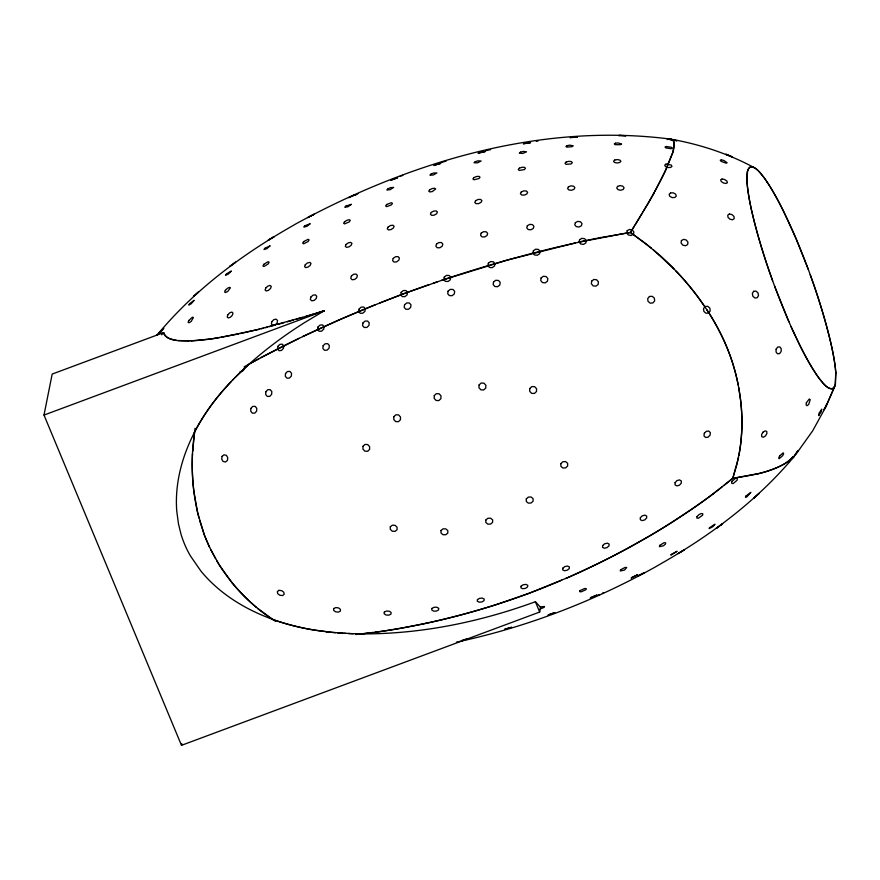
<?xml version="1.0" encoding="UTF-8"?>
<svg xmlns="http://www.w3.org/2000/svg" width="880" height="880" viewBox="0 0 880 880"><rect width="100%" height="100%" fill="white"/><g stroke="black" fill="none" stroke-linecap="round" stroke-linejoin="round"><path stroke-width="1.32" d="M192.489 453.563C191.477 475.233 193.457 497.101 198.99 518.1M741.631 433.191L741.862 427.845A202.961 149.061 52 0 0 740.608 400.356L738.705 387.585M192.423 454.938L192.654 450.428M192.566 451.902L195.03 428.318M244.497 366.608L244.211 369.248L242.363 371.338L240.053 371.646M163.889 328.229L159.511 333.366L160.754 332.167M740.025 448.899L737.066 463.958L732.787 478.313L723.866 485.551M738.903 455.554C745.217 422.081 741.411 387.057 729.916 355.113A158.631 116.512 52 0 0 722.92 338.316C711.139 313.5 694.936 290.895 676.005 271.04M359.194 633.875C419.265 634.513 479.105 622.314 535.392 601.733L540.617 607.332L539.671 612.04L181.478 745.338L44 415.074L52.173 374.077L163.636 332.596C167.981 342.87 182.556 340.373 191.642 340.835C200.97 340.406 210.243 339.174 219.461 337.645M181.478 745.338L181.808 743.666M738.54 457.391L732.787 478.313L712.965 493.966M824.703 408.034L824.087 409.684L826.958 403.568M798.017 450.461L793.826 456.863C757.097 500.775 710.567 535.381 661.067 563.64L656.337 566.401C593.912 601.293 526.427 627.308 456.434 642.136M796.081 454.091L812.713 430.771L825.693 407.099L835.142 385.319L835.802 372.735M825.693 407.099L834.669 386.54L832.623 388.674M797.863 450.824L793.287 457.413L785.51 463.287A216.755 61.468 9.2 0 1 771.815 469.59L768.548 470.69M654.819 191.389L665.94 169.708L672.793 152.68L674.212 142.835L673.101 140.272L670.516 139.106C540.76 122.309 409.244 162.008 296.043 223.784L291.313 226.545C241.802 254.804 195.283 289.41 158.554 333.322L156.805 335.39L162.734 329.648M653.378 193.996L655.479 190.168A216.755 27.401 -53.2 0 0 664.554 172.634L673.189 151.316A173.349 21.912 -53.2 0 0 674.267 145.937L673.739 141.251L671.209 139.205A216.755 27.401 -53.2 0 0 668.107 139.304M653.961 192.94L643.115 211.805M646.492 206.052L630.443 232.441L605.88 236.709M642.191 213.345L635.184 224.884M634.403 226.149L630.443 232.441L627.286 232.936M161.667 334.807L163.636 332.596M231.132 381.601L225.038 388.256A230.659 221.177 11.3 0 0 194.293 432.377M232.386 380.292L233.64 378.994M158.554 333.322L162.195 330.055M793.826 456.863C778.118 471.218 755.832 474.463 735.614 477.928M234.905 377.707L248.413 364.782M355.531 195.107L358.215 193.512M221.144 337.359L258.082 329.505L306.141 316.327A401.665 95.81 -22.6 0 0 324.28 310.772L304.414 322.685A461.747 442.783 11.3 0 0 279.807 339.361C257.026 356.059 235.587 374.869 217.756 396.858A231.396 221.892 11.3 0 0 202.499 418.209C186.67 443.63 176.044 473.033 176.407 503.261A130.174 124.828 11.3 0 0 176.748 511.049L178.486 523.941L180.972 534.083A106.161 101.794 11.3 0 0 190.333 555.775L200.86 570.999A129.096 123.794 11.3 0 0 207.922 578.963C229.669 601.469 258.445 615.989 288.332 624.371A231.396 221.892 11.3 0 0 314.875 630.168L331.672 632.346L353.012 633.732M721.996 487.036C674.267 524.282 621.115 554.213 565.741 578.479M233.255 263.813L235.543 262.174L229.746 266.431L232.023 264.792M720.357 525.393L722.634 523.754L716.837 528.011L719.125 526.372M602.393 593.296L603.669 592.515M750.244 166.947C745.536 170.577 747.23 177.804 747.12 182.985A126.852 19.382 69.6 0 0 754.347 222.024A122.804 18.755 69.6 0 0 757.207 232.749A120.296 18.381 69.6 0 0 768.933 270.27L772.64 280.786M244.42 366.696L251.185 362.945M249.304 363.979L263.076 356.532A603.394 297.374 -15.4 0 1 284.163 345.62L305.8 335.115A674.267 332.2 -15.4 0 1 373.098 305.635L404.03 293.634L443.454 279.708A675.818 332.959 -15.4 0 1 507.782 259.93L532.191 253.319M253.099 361.9L258.94 358.732M260.931 357.665L299.112 338.305M302.665 336.6L339.878 319.594L375.496 304.667M561.704 580.228L549.494 585.321A620.015 518.683 -34.1 0 1 508.189 600.699C464.948 615.197 420.431 626.076 375.221 632.236M599.929 594.484L597.014 595.463M379.544 303.05L383.614 301.444A620.015 305.47 -15.4 0 1 424.93 286.066L429.099 284.603M44 415.074L324.28 310.772L305.569 316.503M433.279 283.162L437.459 281.732M441.221 162.547L446.149 161.073M400.268 176.242L402.864 175.373M441.628 280.324L507.54 259.996L575.201 242.979M497.398 604.241L528.803 593.384L567.501 577.72A675.818 565.367 -34.1 0 0 627.792 548.229L649.781 535.832A603.559 504.944 -34.1 0 0 671.352 522.654L692.45 508.739A493.471 413.061 -34.1 0 0 713.02 494.021M302.478 317.416L296.307 319.22M293.238 320.111L287.144 321.838M284.108 322.685L278.102 324.324M667.238 139.546L670.516 139.106C699.292 144.166 727.298 153.296 753.115 167.057M485.595 150.755L490.6 149.611M275.121 325.127L269.192 326.689M265.265 327.701L267.223 327.206M261.36 328.691L263.307 328.207M540.155 606.914L544.445 606.463L544.071 607.409L540.133 608.982M259.413 329.175L240.526 333.564M757.911 473.704L732.787 478.313L734.602 478.071M581.284 241.659L556.699 247.225A603.559 297.407 -15.4 0 0 532.191 253.352M578.6 242.242L625.493 233.233M238.711 333.96L211.2 338.921L191.037 340.857M425.788 623.359L401.753 628.078A603.394 504.834 -34.2 0 1 377.696 631.906L355.905 634.524M463.166 639.749L467.357 639.089L461.78 640.574M372.922 632.533L361.669 633.908L355.487 633.798M189.233 340.912L177.947 340.516M536.316 141.207L537.845 141.196M357.951 633.853L348.062 633.534M344.355 633.336L345.587 633.413M343.079 633.259L337.513 632.874M335.665 632.72L326.403 631.785M176.55 340.34L170.489 338.976M275.341 621.258L257.741 608.476M651.453 248.193L630.443 232.441L645.139 243.122L659.263 254.892M258.797 609.334L255.585 606.672A201.663 180.719 -82.9 0 1 232.001 582.659M256.553 607.486C240.801 594.33 227.249 578.523 216.788 560.857M653.169 249.612L674.245 269.214M672.738 267.674L677.061 272.151A202.961 149.072 52 0 1 697.18 295.977L705.386 307.538M232.012 582.648L219.505 565.29L210.705 549.626M706.849 309.749C721.963 332.596 733.095 358.215 738.254 385.187M215.512 558.657L209.099 546.26A157.872 141.482 -82.9 0 1 204.039 534.116L197.692 512.897L193.809 490.897A201.663 180.719 -82.9 0 1 192.434 454.938M209.594 547.316L204.545 535.447L199.672 520.619M791.01 326.579L799.392 344.41A119.988 18.326 69.6 0 0 815.716 373.461M788.898 321.805L774.565 286.044M535.392 601.733L539.671 612.04M808.302 269.434L796.07 238.59L783.464 211.112A120.01 18.337 69.6 0 0 767.085 181.984M810.216 274.692L813.923 285.197A120.296 18.381 69.6 0 1 825.781 323.158A122.782 18.755 69.6 0 1 828.509 333.388M170.577 338.932A111.067 26.499 -22.6 0 1 163.515 332.651M741.565 433.169A218.185 159.841 52.3 0 1 739.959 448.866M659.318 254.804A218.185 159.808 51.9 0 1 672.793 267.597M768.768 470.756A229.075 65.45 9.4 0 1 758.153 473.792M653.818 193.523A229.075 28.457 -53.3 0 1 646.954 205.59M192.731 450.428A217.118 194.216 -82.9 0 1 194.513 432.454M272.14 619.201A217.118 194.48 -83.1 0 1 258.775 609.367M326.414 631.664A230.659 221.177 11.3 0 1 272.096 619.311M497.398 604.241A674.267 564.069 -34.1 0 1 425.788 623.348M581.273 241.527A493.471 243.518 -15.4 0 1 605.891 236.577M750.266 166.991A126.863 19.382 69.6 0 1 763.312 176.627A122.804 18.755 69.6 0 1 767.085 181.962M828.509 333.399A126.852 19.382 69.6 0 1 835.78 372.691M832.612 388.63A126.841 19.382 69.6 0 1 819.555 378.917A122.782 18.755 69.6 0 1 815.716 373.483M560.89 463.661L560.89 466.268L562.859 468.017L565.653 467.896L567.633 465.96L567.644 463.353L565.675 461.593L562.87 461.725L560.89 463.661M675.081 482.68L675.081 484.88L676.896 485.914L679.459 485.199L681.285 483.131L681.296 480.942L679.47 479.897L676.907 480.623L675.081 482.68M390.313 526.856L390.302 529.342L392.282 531.212L395.087 531.366L397.067 529.716L397.078 527.23L395.109 525.349L392.304 525.195L390.313 526.856M526.306 498.949L526.295 501.435L528.264 503.118L531.069 503.008L533.071 501.171L533.082 498.674L531.113 496.991L528.308 497.101L526.306 498.949M441.012 530.519L440.99 532.95L442.97 534.699L445.786 534.743L447.799 533.071L447.821 530.64L445.841 528.891L443.025 528.847L441.012 530.519M485.848 520.014L485.815 522.445L487.795 524.128L490.611 524.084L492.624 522.335L492.646 519.904L490.666 518.221L487.85 518.265L485.848 520.014M363.011 446.292L362.956 449.075L364.87 451.154L367.609 451.297L369.578 449.438L369.622 446.655L367.719 444.576L364.98 444.433L363.011 446.292M529.76 388.52L529.694 391.325L531.63 393.371L534.457 393.437L536.492 391.501L536.569 388.696L534.622 386.661L531.806 386.584L529.76 388.52M393.844 416.68L393.767 419.496L395.659 421.564L398.42 421.696L400.422 419.793L400.499 416.988L398.607 414.909L395.857 414.788L393.844 416.68M776.138 349.173L776.05 351.967L777.48 353.804L779.592 353.617L781.132 351.505L781.22 348.722L779.79 346.874L777.689 347.061L776.138 349.173M640.365 517.726L640.299 519.717L642.103 520.63L644.721 519.937L646.624 518.045L646.69 516.065L644.886 515.141L642.268 515.834L640.365 517.726M434.28 395.571L434.181 398.387L436.084 400.466L438.867 400.576L440.902 398.662L441.001 395.846L439.109 393.778L436.326 393.668L434.28 395.571M479.083 384.967L478.984 387.783L480.898 389.851L483.703 389.95L485.76 388.036L485.859 385.22L483.945 383.152L481.14 383.042L479.083 384.967M731.742 481.558L731.676 483.252L733.238 483.549L737.176 480.15L737.242 478.445L735.68 478.148L731.742 481.558M250.866 408.43L250.745 411.224L252.384 413.171L254.815 413.116L256.63 411.103L256.762 408.309L255.123 406.362L252.681 406.417L250.866 408.43M333.718 608.564L333.619 610.313L335.533 611.798L338.327 612.15L340.362 611.149L340.461 609.4L338.558 607.915L335.764 607.574L333.718 608.564M265.87 391.743L265.694 394.515L267.322 396.429L269.786 396.352L271.645 394.339L271.821 391.556L270.193 389.653L267.729 389.73L265.87 391.743M602.668 545.534L602.547 547.36L604.351 548.229L607.024 547.613L608.993 545.875L609.103 544.038L607.299 543.18L604.637 543.796L602.668 545.534M285.527 373.516L285.307 376.266L286.924 378.136L289.421 378.048L291.346 376.046L291.566 373.307L289.949 371.426L287.452 371.514L285.527 373.516M562.826 568.161L562.683 569.877L564.487 570.735L567.204 570.218L569.228 568.645L569.371 566.929L567.567 566.071L564.85 566.577L562.826 568.161M384.318 612.117L384.164 613.756L386.056 615.021L388.872 615.153L390.962 614.086L391.116 612.447L389.224 611.193L386.408 611.05L384.318 612.117M591.646 281.127L591.371 283.789L593.153 285.868L595.958 286.165L598.136 284.504L598.422 281.842L596.629 279.763L593.824 279.466L591.646 281.127M323.158 345.719L322.872 348.414L324.478 350.251L327.041 350.174L329.054 348.216L329.34 345.532L327.734 343.684L325.171 343.761L323.158 345.719M521.103 586.201L520.927 587.84L522.753 588.731L525.503 588.357L527.571 586.938L527.747 585.299L525.932 584.397L523.171 584.771L521.103 586.201M431.948 608.432L431.783 610.027L433.642 611.127L436.447 611.083L438.559 609.917L438.735 608.322L436.876 607.233L434.06 607.277L431.948 608.432M747.472 171.369L747.098 182.743A127.71 19.514 69.6 0 0 751.597 210.474C761.211 251.625 775.434 291.632 792.649 330.198C800.294 346.577 808.247 362.956 818.708 377.773C822.459 381.975 825.957 388.509 832.249 388.795L834.185 387.376L835.439 384.23L835.813 372.856A127.743 19.514 69.6 0 0 831.314 345.125C821.689 303.985 807.477 263.967 790.262 225.412C782.617 209.022 774.653 192.654 764.203 177.837C760.452 173.635 756.954 167.101 750.662 166.815L748.726 168.234L747.472 171.369M806.377 402.754L806.124 405.009L807.07 405.724L808.676 404.459L810.238 399.718L809.281 399.003L806.377 402.754M477.466 599.599L477.29 601.194L479.127 602.173L481.91 601.964L484.011 600.677L484.198 599.082L482.361 598.103L479.567 598.323L477.466 599.599M696.993 516.593L696.817 518.056L698.401 518.254L702.614 515.207L702.79 513.744L701.217 513.546L698.819 514.734L696.993 516.593M362.912 323.004L362.582 325.633L364.199 327.47L366.806 327.437L368.896 325.545L369.237 322.905L367.62 321.068L365.002 321.101L362.912 323.004M704.319 433.29L703.989 435.842L705.529 437.47L708.037 437.217L710.05 435.237L710.38 432.685L708.829 431.057L706.321 431.31L704.319 433.29M277.893 346.412L277.552 349.019L279.026 350.691L281.457 350.449L283.404 348.436L283.745 345.829L282.271 344.157L279.84 344.399L277.893 346.412M541.09 277.97L540.749 280.577L542.487 282.59L545.281 282.843L547.492 281.171L547.833 278.564L546.106 276.551L543.312 276.298L541.09 277.97M222.101 456.379L221.727 459.14L223.124 461.472L225.478 462.011L227.403 460.438L227.777 457.677L226.369 455.345L224.026 454.806L222.101 456.379M404.547 304.777L404.184 307.373L405.812 309.232L408.485 309.254L410.641 307.439L411.004 304.832L409.376 302.984L406.703 302.951L404.547 304.777M788.491 461.956L792.869 456.819L788.491 461.956M493.526 281.985L493.163 284.57L494.846 286.517L497.618 286.704L499.829 284.999L500.203 282.425L498.509 280.467L495.748 280.291L493.526 281.985M317.999 327.019L317.625 329.593L319.132 331.298L321.651 331.133L323.686 329.197L324.06 326.612L322.553 324.907L320.034 325.083L317.999 327.019M448.096 291.115L447.711 293.7L449.372 295.592L452.1 295.702L454.289 293.942L454.674 291.368L453.013 289.465L450.285 289.366L448.096 291.115M681.428 240.581L681.087 242.968L682.748 245.113L685.465 245.773L687.621 244.552L687.973 242.176L686.301 240.02L683.595 239.36L681.428 240.581M359.095 309.001L358.699 311.553L360.239 313.291L362.824 313.192L364.936 311.322L365.332 308.781L363.792 307.043L361.207 307.142L359.095 309.001M401.17 292.336L400.741 294.855L402.314 296.626L404.954 296.615L407.132 294.833L407.561 292.314L405.999 290.543L403.348 290.554L401.17 292.336M444.268 277.101L443.817 279.576L445.401 281.38L448.107 281.457L450.329 279.763L450.78 277.277L449.196 275.473L446.49 275.396L444.268 277.101M488.345 263.208L487.872 265.65L489.478 267.498L492.217 267.663L494.483 266.046L494.945 263.604L493.339 261.767L490.611 261.602L488.345 263.208M659.692 545.402L659.439 546.678L663.509 545.765L665.445 544.104L665.687 542.828L664.114 542.674L659.692 545.402M271.876 321.585L271.403 323.983L272.734 325.402L275.077 325.006L277.079 323.015L277.552 320.606L276.232 319.187L273.878 319.594L271.876 321.585M533.412 250.701L532.928 253.099L534.545 254.98L537.306 255.233L539.605 253.726L540.078 251.328L538.461 249.447L535.7 249.183L533.412 250.701M579.59 239.734L579.106 242.088L580.734 244.013L583.506 244.387L585.816 242.979L586.3 240.625L584.672 238.7L581.9 238.326L579.59 239.734M627.198 230.681L626.714 232.969L628.331 234.96L631.103 235.488L633.402 234.245L633.875 231.946L632.258 229.955L629.486 229.427L627.198 230.681M310.871 297.055L310.332 299.376L311.663 300.784L314.094 300.443L316.195 298.573L316.745 296.252L315.403 294.844L312.972 295.174L310.871 297.055M745.712 496.254L745.459 497.31L746.801 496.914L750.882 492.349L745.712 496.254M351.351 276.067L350.757 278.322L352.11 279.73L354.618 279.488L356.796 277.717L357.39 275.473L356.037 274.054L353.54 274.307L351.351 276.067M620.576 569.811L620.279 570.955L624.426 570.141L626.747 567.523L625.152 567.391L620.576 569.811M575.355 222.662L574.761 224.829L576.29 226.633L579.051 227.007L581.416 225.731L581.999 223.564L580.47 221.771L577.72 221.386L575.355 222.662M393.217 258.401L392.601 260.59L393.976 262.042L396.539 261.899L398.794 260.249L399.421 258.049L398.046 256.608L395.483 256.751L393.217 258.401M227.799 314.842L227.194 316.976L228.272 317.966L230.417 317.218L232.375 315.183L232.98 313.049L231.902 312.059L229.757 312.807L227.799 314.842M527.362 225.731L526.735 227.876L528.22 229.559L530.937 229.79L533.302 228.437L533.929 226.292L532.455 224.609L529.727 224.378L527.362 225.731M436.513 244.101L435.864 246.268L437.272 247.775L439.901 247.753L442.211 246.202L442.849 244.046L441.452 242.539L438.823 242.561L436.513 244.101M481.195 233.145L480.557 235.29L481.987 236.874L484.671 236.973L487.014 235.532L487.663 233.387L486.222 231.803L483.538 231.704L481.195 233.145M188.705 320.606L188.144 322.388L189.134 322.751L191.092 321.486L193.435 317.548L192.445 317.185L188.705 320.606M579.986 590.623L579.645 591.657L581.251 591.811L585.948 589.688L586.3 588.654L584.694 588.5L579.986 590.623M265.793 287.969L265.111 290.004L266.211 290.983L268.477 290.334L270.556 288.453L271.249 286.418L270.138 285.439L267.883 286.077L265.793 287.969M819.247 413.039L818.741 415.602L821.238 411.752L821.733 409.178L819.247 413.039M305.305 264.682L304.557 266.629L305.69 267.619L308.033 267.08L310.222 265.331L310.97 263.384L309.837 262.394L307.494 262.933L305.305 264.682M225.335 290.356L224.631 292.05L225.632 292.512L227.744 291.445L230.428 287.793L229.427 287.342L227.315 288.398L225.335 290.356M709.489 527.747L709.137 528.605L712.789 526.724L715.011 524.227L709.489 527.747M346.104 244.442L345.312 246.312L346.467 247.335L348.887 246.906L351.153 245.289L351.945 243.419L350.79 242.396L348.381 242.814L346.104 244.442M388.091 227.04L387.266 228.844L388.443 229.911L390.929 229.603L393.272 228.107L394.097 226.303L392.92 225.236L390.434 225.544L388.091 227.04M617.551 186.406L616.748 188.111L618.101 189.695L620.807 190.234L623.282 189.42L624.074 187.715L622.721 186.131L620.015 185.592L617.551 186.406M431.266 212.443L430.419 214.214L431.629 215.336L434.17 215.171L436.568 213.807L437.404 212.036L436.205 210.914L433.664 211.079L431.266 212.443M779.68 455.873L778.69 457.908L779.141 458.711L782.661 455.708L783.651 453.662L783.189 452.859L779.68 455.873M263.747 264.352L262.944 265.98L263.956 266.508L268.301 263.835L269.104 262.207L268.103 261.679L263.747 264.352M475.629 200.695L474.782 202.433L476.014 203.632L478.61 203.61L481.041 202.367L481.899 200.629L480.667 199.43L478.071 199.452L475.629 200.695M568.414 186.835L567.578 188.529L568.887 189.959L571.56 190.267L574.046 189.288L574.882 187.594L573.573 186.175L570.889 185.856L568.414 186.835M521.268 191.983L520.421 193.699L521.686 194.997L524.326 195.129L526.801 194.007L527.648 192.302L526.383 190.993L523.743 190.872L521.268 191.983M303.6 241.615L302.676 243.188L303.633 243.804L308.176 241.483L309.1 239.91L308.143 239.294L303.6 241.615M671.308 554.433L670.879 555.148L677.083 551.287L671.308 554.433M763.037 432.146L761.607 434.544L761.706 436.656L763.29 437.239L765.424 435.963L766.865 433.565L766.766 431.464L765.182 430.87L763.037 432.146M753.654 291.324L752.345 293.414L752.829 296.175L754.82 297.968L757.163 297.77L758.483 295.68L757.999 292.919L755.997 291.115L753.654 291.324M344.564 221.76L343.607 223.278L344.586 223.927L349.283 221.87L350.251 220.363L349.261 219.703L346.907 220.286L344.564 221.76M189.717 303.611L188.793 305.041L191.268 303.677L194.15 300.267L189.717 303.611M386.617 204.501L385.627 205.953L386.639 206.657L391.457 204.864L392.458 203.412L391.446 202.708L386.617 204.501M429.737 189.761L428.725 191.158L429.759 191.928L432.223 191.609L435.699 189.002L434.665 188.232L432.201 188.551L429.737 189.761M226.501 273.889L225.511 275.231L228.217 274.153L231.352 271.018L226.501 273.889M473.935 177.595L472.901 178.948L473.968 179.795L478.995 178.552L480.018 177.199L478.962 176.352L476.443 176.517L473.935 177.595M193.534 296.406L198.539 291.929L193.534 296.406M754.116 497.904L759.121 493.416L754.116 497.904M705.166 306.504L703.538 308.605L703.857 311.388L705.936 313.225L708.565 313.038L710.193 310.937L709.874 308.154L707.795 306.317L705.166 306.504M631.653 577.522L631.169 578.127L637.615 574.717L631.653 577.522M265.023 248.237L263.978 249.513L266.86 248.666L270.16 245.773L265.023 248.237M649.462 296.483L647.713 298.551L647.988 301.301L650.133 303.127L652.894 302.962L654.654 300.894L654.368 298.144L652.223 296.318L649.462 296.483M519.387 168.168L518.265 169.477L519.266 170.434L524.381 169.587L525.492 168.278L524.502 167.321L521.972 167.277L519.387 168.168M304.898 225.786L303.809 226.996L306.823 226.369L310.255 223.685L304.898 225.786M566.181 162.019L565.015 163.284L565.994 164.362L571.164 163.922L572.33 162.668L571.351 161.59L568.81 161.326L566.181 162.019M345.928 206.074L344.806 207.218L347.93 206.789L351.45 204.303L345.928 206.074M670.538 192.94L669.119 194.381L669.79 196.317L672.177 197.604L674.861 197.494L676.291 196.053L675.609 194.117L673.233 192.83L670.538 192.94M590.722 597.542L590.205 598.059L596.849 595.078L590.722 597.542M614.757 160.028L613.536 161.216L614.471 162.437L617.012 162.987L619.674 162.536L620.895 161.348L619.96 160.127L617.419 159.577L614.757 160.028M388.003 188.848L386.859 189.948L390.06 189.706L393.679 187.407L390.467 187.649L388.003 188.848M431.09 174.053L429.924 175.098L433.213 175.043L436.898 172.953L433.62 172.997L431.09 174.053M475.233 161.755L474.056 162.723L477.4 162.888L481.151 161.007L477.807 160.842L475.233 161.755M665.995 164.109L664.697 165.165L665.533 166.584L668.008 167.53L670.681 167.442L671.968 166.375L671.132 164.956L665.995 164.109M278.905 590.37L277.31 591.646L277.728 593.681L279.928 595.298L282.601 595.529L284.196 594.264L283.778 592.218L281.589 590.612L278.905 590.37M548.614 614.691L548.064 615.12L554.884 612.59L548.614 614.691M520.52 152.152L519.321 153.054L522.72 153.461L526.537 151.811L523.127 151.404L520.52 152.152M269.346 239.448L268.059 240.361L274.219 236.577L269.346 239.448M679.448 552.695L678.161 553.608L684.321 549.824L679.448 552.695M729.399 214.016L727.749 215.16L727.991 217.316L729.982 219.23L732.556 219.78L734.206 218.647L733.964 216.48L731.973 214.566L729.399 214.016M567.127 145.695L565.917 146.52L566.841 147.136L572.011 146.663L573.221 145.838L569.778 145.145L567.127 145.695M505.329 628.969L504.757 629.343L511.731 627.264L505.329 628.969M309.023 216.777L307.78 217.613L314.226 214.247L309.023 216.777M639.397 575.113L638.154 575.938L644.6 572.572L639.397 575.113M349.987 196.889L348.711 197.67L355.366 194.722L349.987 196.889M721.985 179.025L720.621 179.872L721.248 181.522L723.503 183.018L726.066 183.48L727.43 182.633L726.803 180.983L724.548 179.487L721.985 179.025M615.439 143.22L614.218 143.946L615.153 144.672L620.356 144.705L621.577 143.99L618.101 142.934L615.439 143.22M392.029 179.597L390.742 180.334L397.562 177.793L392.029 179.597M435.149 164.857L433.84 165.517L440.803 163.394L435.149 164.857M666.226 146.509L665.016 147.081L665.94 147.961L671.099 148.709L672.309 148.148L671.385 147.268L666.226 146.509M479.369 152.713L478.027 153.285L485.122 151.613L479.369 152.713M524.667 143.385L523.38 143.858L530.607 142.659L524.667 143.385M721.402 159.863L720.247 160.215L721.105 161.315L725.989 163.13L727.144 162.778L723.899 160.468L721.402 159.863M571.384 137.313L570.13 137.654L577.445 137.038L571.384 137.313M619.872 135.388L618.651 135.586L626.01 135.729L619.872 135.388M670.934 139.546L669.812 139.546L677.083 140.756L670.934 139.546M726.638 154.495L725.725 154.242L732.545 157.014L726.638 154.495"/></g></svg>
